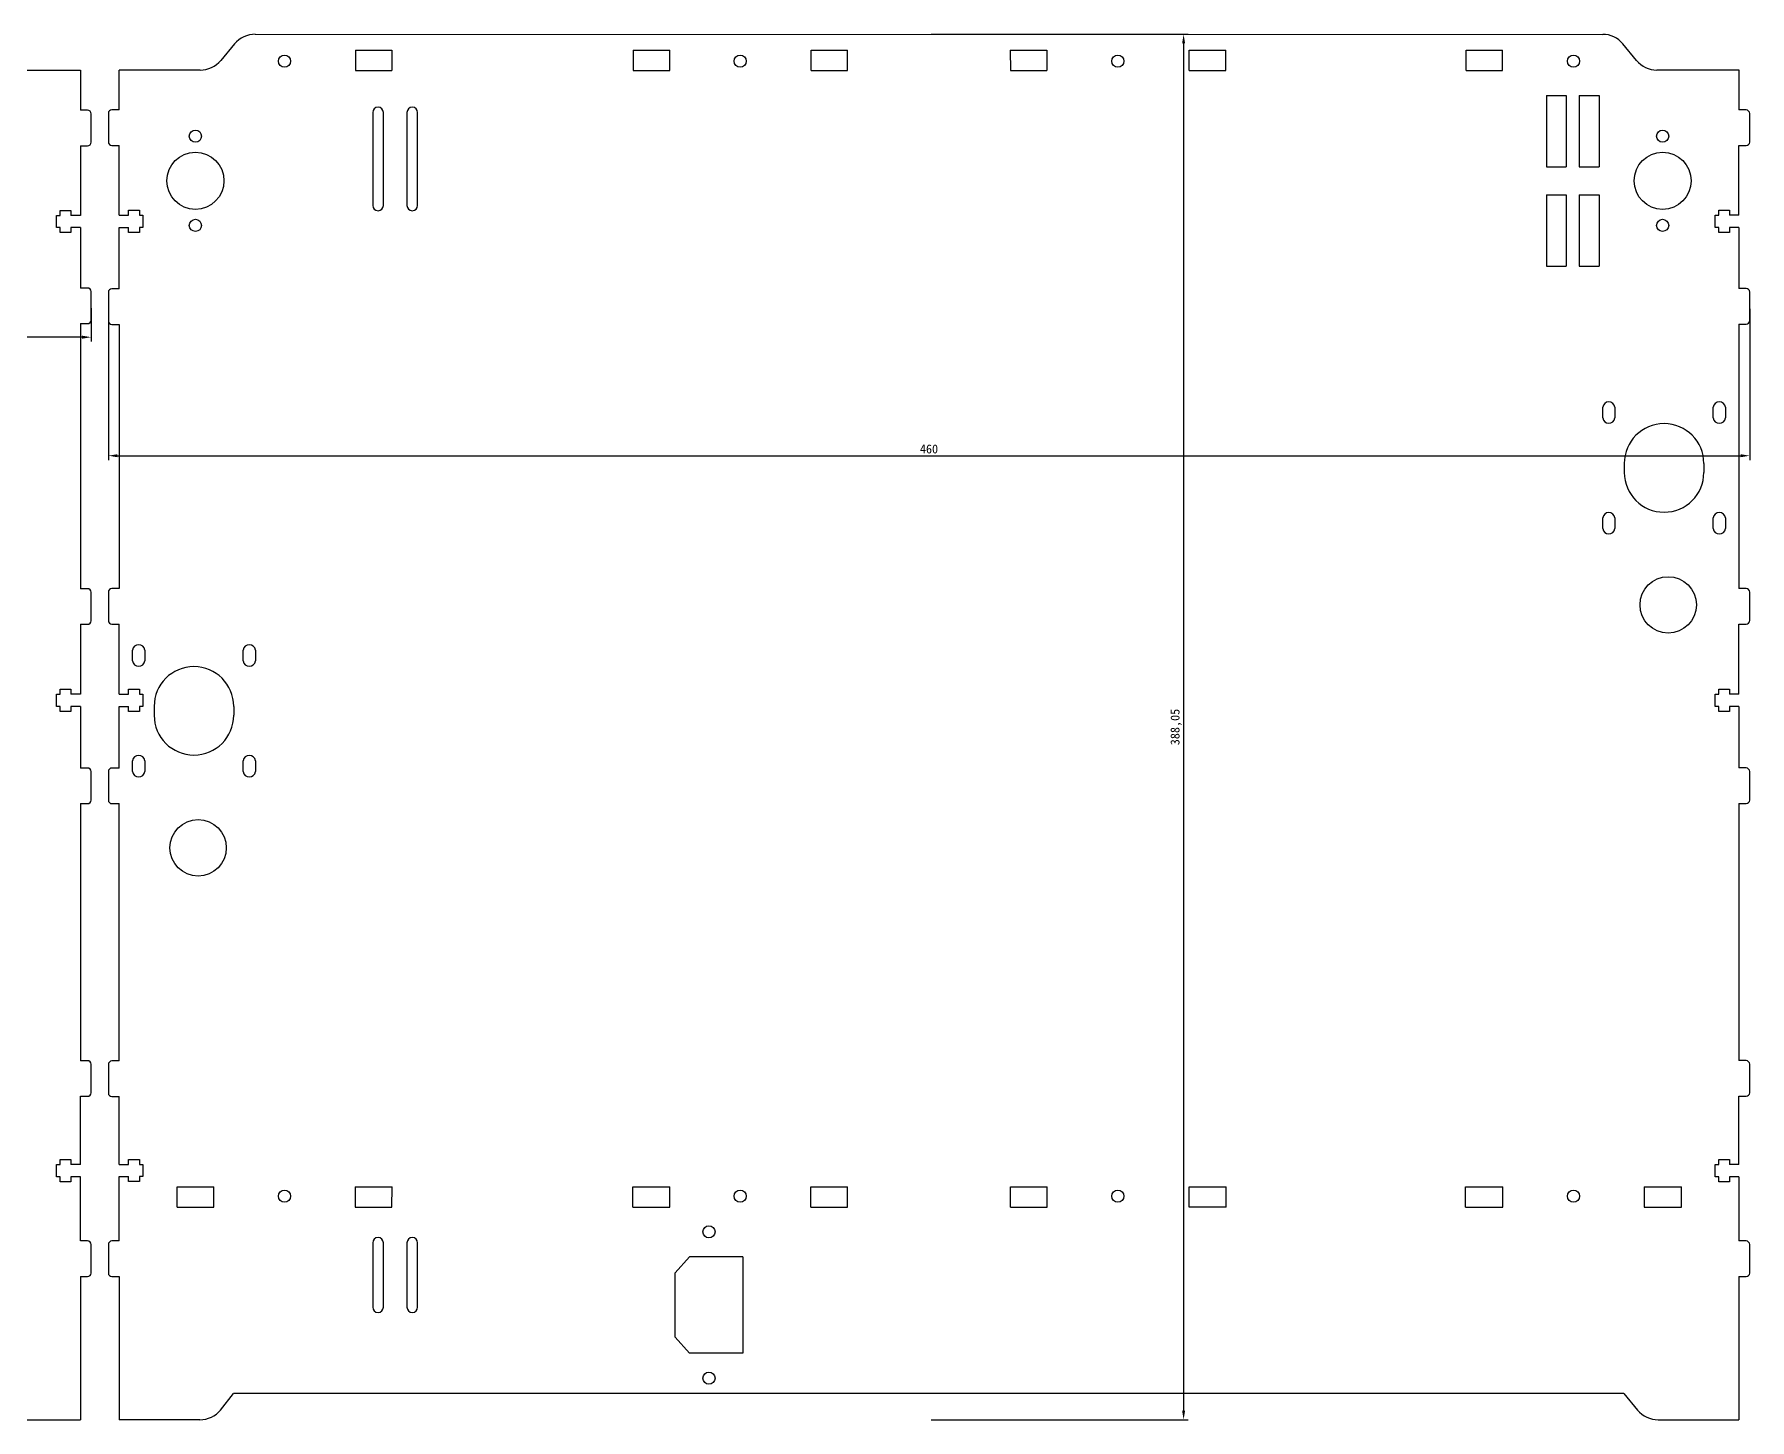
# Model space of a CAD drawing. Header units: millimetres. Extents: x 1942 to 3344, y 1295 to 2236.
# Drawn here: x 2820.5 to 3301.2, y 1295.5 to 1683.5 of the extents above; entities that cross this region are included whole.
import ezdxf

# ---------------------------------------------------------------- set-up
doc = ezdxf.new("R2010")
doc.units = ezdxf.units.MM
doc.layers.add('CUTS', color=1, linetype='Continuous')
doc.styles.get("Standard").update_dxf_attribs({"font": ''})
doc.styles.get('Standard').set_extended_font_data('SimSun')
doc.dimstyles.new('ISO-25', dxfattribs={"dimtxt": 2.5, "dimasz": 2.5, "dimexe": 1.25, "dimexo": 0.625, "dimtad": 1, "dimtxsty": 'Standard', "dimcen": 2.5, "dimadec": 0, "dimazin": 0, "dimtfac": 1, "dimtmove": 0, "dimatfit": 3, "dimfxl": 1, "dimarcsym": 0})

# ---------------------------------------------------------------- blocks, each defined once
blk = doc.blocks.new('*D13')
at = {"color": 0, "lineweight": -2, "transparency": 16777216}
for p, q in [((2841.22, 1606.64), (2841.22, 1564.25)), ((3301.22, 1606.64), (3301.22, 1564.25)), ((2843.72, 1565.5), (3298.72, 1565.5))]:
    blk.add_line(p, q, dxfattribs=at)
at = {"color": 0, "transparency": 16777216}
for points in [[(2843.72, 1565.91), (2843.72, 1565.08), (2841.22, 1565.5)], [(3298.72, 1565.91), (3298.72, 1565.08), (3301.22, 1565.5)]]:
    blk.add_solid(points, dxfattribs=at)
at = {"layer": 'Defpoints', "color": 0, "transparency": 16777216}
for p in [(2841.22, 1607.27), (3301.22, 1607.27), (3301.22, 1565.5)]:
    blk.add_point(p, dxfattribs=at)
at = {"color": 0, "transparency": 16777216, "insert": (3071.22, 1567.37), "char_height": 2.5, "attachment_point": 5}
blk.add_mtext('460', dxfattribs=at)
blk = doc.blocks.new('*D14')
at = {"color": 0, "lineweight": -2, "transparency": 16777216}
for p, q in [((3071.85, 1683.53), (3143.82, 1683.53)), ((3142.57, 1681.03), (3142.57, 1297.98)), ((3071.85, 1295.48), (3143.82, 1295.48))]:
    blk.add_line(p, q, dxfattribs=at)
at = {"color": 0, "transparency": 16777216}
for points in [[(3142.15, 1681.03), (3142.99, 1681.03), (3142.57, 1683.53)], [(3142.15, 1297.98), (3142.99, 1297.98), (3142.57, 1295.48)]]:
    blk.add_solid(points, dxfattribs=at)
at = {"layer": 'Defpoints', "color": 0, "transparency": 16777216}
for p in [(3071.22, 1683.53), (3071.22, 1295.48), (3142.57, 1295.48)]:
    blk.add_point(p, dxfattribs=at)
at = {"color": 0, "transparency": 16777216, "insert": (3140.49, 1489.5), "char_height": 2.5, "attachment_point": 5, "rotation": 90}
blk.add_mtext('388,05', dxfattribs=at)
blk = doc.blocks.new('*D16')
at = {"color": 0, "lineweight": -2, "transparency": 16777216}
for p, q in [((2376.39, 1606.85), (2376.39, 1597.44)), ((2836.38, 1606.85), (2836.38, 1597.44)), ((2833.88, 1598.69), (2378.89, 1598.69))]:
    blk.add_line(p, q, dxfattribs=at)
at = {"color": 0, "transparency": 16777216}
for points in [[(2378.89, 1599.11), (2378.89, 1598.27), (2376.39, 1598.69)], [(2833.88, 1599.11), (2833.88, 1598.27), (2836.38, 1598.69)]]:
    blk.add_solid(points, dxfattribs=at)
at = {"layer": 'Defpoints', "color": 0, "transparency": 16777216}
for p in [(2376.39, 1607.47), (2836.38, 1607.47), (2376.39, 1598.69)]:
    blk.add_point(p, dxfattribs=at)
at = {"color": 0, "transparency": 16777216, "insert": (2606.38, 1600.77), "char_height": 2.5, "attachment_point": 5}
blk.add_mtext('459,99', dxfattribs=at)

msp = doc.modelspace()

# ---------------------------------------------------------------- linework, layer by layer
at = {"color": 6}
for p, q in [((2882.409, 1683.528), (3260.031, 1683.526)), ((2910.5, 1679.085), (2910.5, 1673.385)), ((2920.639, 1679.085), (2920.637, 1673.385)), ((3094.01, 1679.084), (3094.012, 1673.384)), ((3104.26, 1679.084), (3104.258, 1673.384)), ((2844.22, 1662.387), (2844.222, 1673.528)), ((2866.921, 1673.528), (2844.222, 1673.528)), ((3275.176, 1673.536), (3298.222, 1673.536)), ((3298.222, 1673.536), (3298.222, 1662.339)), ((2833.39, 1652.304), (2833.388, 1632.823)), ((2844.221, 1632.854), (2844.222, 1652.411)), ((3298.222, 1632.854), (3298.224, 1652.363)), ((2833.388, 1629.422), (2833.378, 1612.459)), ((2844.22, 1612.254), (2844.221, 1629.453)), ((3298.222, 1629.453), (3298.222, 1612.346)), ((2844.222, 1602.278), (2844.222, 1528.286)), ((3298.224, 1602.37), (3298.222, 1528.29)), ((3266.065, 1563.326), (3266.071, 1560.829)), ((3288.372, 1563.329), (3288.372, 1560.829)), ((2833.39, 1518.269), (2833.388, 1498.656)), ((2844.221, 1498.688), (2844.222, 1518.31)), ((3298.222, 1498.656), (3298.224, 1518.314)), ((2833.388, 1495.255), (2833.388, 1478.011)), ((2844.22, 1478.018), (2844.221, 1495.287)), ((2854.061, 1495.28), (2854.068, 1492.783)), ((2876.369, 1495.284), (2876.369, 1492.783)), ((3298.224, 1495.255), (3298.222, 1478.021)), ((2844.22, 1395.957), (2844.222, 1468.043)), ((3298.224, 1468.045), (3298.222, 1396.05)), ((2833.388, 1366.94), (2833.39, 1386.059)), ((2844.221, 1366.961), (2844.222, 1385.981)), ((3298.222, 1366.94), (3298.224, 1386.074)), ((2833.388, 1345.533), (2833.388, 1363.539)), ((2844.22, 1345.533), (2844.221, 1363.56)), ((2910.434, 1360.681), (2910.434, 1354.981)), ((3271.634, 1360.681), (3271.648, 1354.981)), ((3298.222, 1363.539), (3298.222, 1345.533)), ((3154.457, 1354.981), (3144.094, 1354.981)), ((3271.648, 1354.981), (3282.119, 1354.981)), ((2844.222, 1335.557), (2844.222, 1295.479)), ((3298.224, 1335.557), (3298.224, 1295.479)), ((3265.93, 1302.776), (2876.3, 1302.776)), ((2866.885, 1295.479), (2844.222, 1295.479)), ((3275.606, 1295.479), (3298.224, 1295.479))]:
    msp.add_line(p, q, dxfattribs=at)
for centre in [(2865.616, 1642.506), (3276.826, 1642.506)]:
    msp.add_circle(centre, 8, dxfattribs=at)
at = {"layer": 'CUTS', "color": 6}
for p, q in [((2910.5, 1679.085), (2920.639, 1679.085)), ((2988.312, 1679.085), (2998.539, 1679.085)), ((2988.312, 1679.085), (2988.312, 1673.385)), ((2998.539, 1673.385), (2998.539, 1679.085)), ((3038.169, 1673.385), (3038.184, 1679.085)), ((3038.184, 1679.085), (3048.383, 1679.085)), ((3048.383, 1673.385), (3048.383, 1679.085)), ((3094.01, 1679.084), (3104.26, 1679.084)), ((3144.145, 1673.387), (3144.14, 1679.087)), ((3144.14, 1679.087), (3154.389, 1679.087)), ((3154.389, 1673.387), (3154.389, 1679.087)), ((3221.729, 1673.384), (3221.725, 1679.084)), ((3221.725, 1679.084), (3231.976, 1679.084)), ((3231.971, 1673.384), (3231.974, 1679.084)), ((2810.525, 1673.528), (2833.388, 1673.528)), ((2833.388, 1673.528), (2833.388, 1662.279)), ((2910.495, 1673.385), (2920.637, 1673.385)), ((2988.312, 1673.385), (2998.539, 1673.385)), ((3038.169, 1673.385), (3048.385, 1673.385)), ((3094.012, 1673.384), (3104.258, 1673.384)), ((3144.145, 1673.387), (3154.39, 1673.387)), ((3221.729, 1673.384), (3231.971, 1673.384)), ((3244.234, 1666.391), (3249.834, 1666.391)), ((3244.234, 1666.391), (3244.234, 1646.392)), ((3249.834, 1666.391), (3249.834, 1646.392)), ((3253.434, 1666.391), (3259.034, 1666.391)), ((3253.434, 1666.391), (3253.434, 1646.392)), ((3259.034, 1666.391), (3259.034, 1646.392)), ((2835.39, 1662.279), (2833.388, 1662.279)), ((2836.39, 1653.304), (2836.39, 1661.279)), ((2841.22, 1661.387), (2841.22, 1653.411)), ((2844.22, 1662.387), (2842.22, 1662.387)), ((3300.224, 1662.339), (3298.222, 1662.339)), ((3301.224, 1653.363), (3301.224, 1661.339)), ((2833.39, 1652.304), (2835.39, 1652.304)), ((2842.22, 1652.411), (2844.222, 1652.411)), ((3298.224, 1652.363), (3300.224, 1652.363)), ((3244.234, 1646.392), (3249.834, 1646.392)), ((3253.434, 1646.392), (3259.034, 1646.392)), ((3244.234, 1638.598), (3249.834, 1638.598)), ((3244.234, 1638.598), (3244.234, 1618.598)), ((3249.834, 1638.598), (3249.834, 1618.598)), ((3253.434, 1638.598), (3253.434, 1618.598)), ((3253.434, 1638.598), (3259.034, 1638.598)), ((3259.034, 1638.598), (3259.034, 1618.598)), ((2826.676, 1629.422), (2826.676, 1632.823)), ((2826.676, 1632.823), (2827.698, 1632.823)), ((2827.698, 1632.823), (2827.698, 1634.223)), ((2827.698, 1634.223), (2830.698, 1634.223)), ((2830.698, 1634.223), (2830.698, 1632.823)), ((2833.388, 1632.823), (2830.698, 1632.823)), ((2844.221, 1632.854), (2846.911, 1632.854)), ((2846.911, 1632.854), (2846.911, 1634.253)), ((2846.911, 1634.253), (2849.912, 1634.253)), ((2849.912, 1634.253), (2849.912, 1632.854)), ((2849.912, 1632.854), (2850.933, 1632.854)), ((2850.933, 1632.854), (2850.933, 1629.453)), ((3291.51, 1629.453), (3291.51, 1632.854)), ((3291.51, 1632.854), (3292.531, 1632.854)), ((3292.531, 1632.854), (3292.531, 1634.254)), ((3292.531, 1634.254), (3295.532, 1634.254)), ((3295.532, 1634.254), (3295.532, 1632.854)), ((3298.222, 1632.854), (3295.532, 1632.854)), ((2827.698, 1629.422), (2826.676, 1629.422)), ((2827.698, 1628.023), (2827.698, 1629.422)), ((2830.698, 1628.023), (2827.698, 1628.023)), ((2833.388, 1629.422), (2830.698, 1629.422)), ((2830.698, 1629.422), (2830.698, 1628.023)), ((2844.221, 1629.453), (2846.911, 1629.453)), ((2846.911, 1628.053), (2846.911, 1629.453)), ((2849.912, 1628.053), (2846.911, 1628.053)), ((2850.933, 1629.453), (2849.912, 1629.453)), ((2849.912, 1629.453), (2849.912, 1628.053)), ((3292.531, 1629.453), (3291.51, 1629.453)), ((3292.531, 1628.054), (3292.531, 1629.453)), ((3295.532, 1628.054), (3292.531, 1628.054)), ((3298.222, 1629.453), (3295.532, 1629.453)), ((3295.532, 1629.453), (3295.532, 1628.054)), ((3244.234, 1618.598), (3249.834, 1618.598)), ((3253.434, 1618.598), (3259.034, 1618.598)), ((2835.38, 1612.459), (2833.378, 1612.459)), ((2836.38, 1603.483), (2836.38, 1611.459)), ((2841.22, 1611.254), (2841.22, 1603.278)), ((2844.22, 1612.254), (2842.22, 1612.254)), ((3300.224, 1612.346), (3298.222, 1612.346)), ((3301.224, 1603.37), (3301.224, 1611.346)), ((2833.38, 1602.483), (2835.38, 1602.483)), ((2833.38, 1602.483), (2833.388, 1528.245)), ((2842.22, 1602.278), (2844.222, 1602.278)), ((3298.224, 1602.37), (3300.224, 1602.37)), ((2835.39, 1528.245), (2833.388, 1528.245)), ((2836.39, 1519.269), (2836.39, 1527.245)), ((2841.22, 1527.286), (2841.22, 1519.31)), ((2844.222, 1528.286), (2842.22, 1528.286)), ((3300.224, 1528.29), (3298.222, 1528.29)), ((3301.224, 1519.314), (3301.224, 1527.29)), ((2833.39, 1518.269), (2835.39, 1518.269)), ((2842.22, 1518.31), (2844.222, 1518.31)), ((3298.224, 1518.314), (3300.224, 1518.314)), ((2827.698, 1498.656), (2827.698, 1500.056)), ((2827.698, 1500.056), (2830.698, 1500.056)), ((2830.698, 1500.056), (2830.698, 1498.656)), ((2846.911, 1500.088), (2849.912, 1500.087)), ((2846.911, 1498.688), (2846.911, 1500.087)), ((2849.912, 1500.087), (2849.912, 1498.688)), ((3292.531, 1498.656), (3292.531, 1500.056)), ((3292.531, 1500.056), (3295.532, 1500.056)), ((3295.532, 1500.056), (3295.532, 1498.656)), ((2826.676, 1495.255), (2826.676, 1498.656)), ((2826.676, 1498.656), (2827.698, 1498.656)), ((2827.698, 1495.255), (2826.676, 1495.255)), ((2827.698, 1493.856), (2827.698, 1495.255)), ((2833.388, 1498.656), (2830.698, 1498.656)), ((2833.388, 1495.255), (2830.698, 1495.255)), ((2830.698, 1495.255), (2830.698, 1493.856)), ((2844.221, 1498.688), (2846.911, 1498.688)), ((2844.221, 1495.287), (2846.911, 1495.287)), ((2846.911, 1493.887), (2846.911, 1495.287)), ((2849.912, 1498.688), (2850.933, 1498.688)), ((2850.933, 1495.287), (2849.912, 1495.287)), ((2849.912, 1495.287), (2849.912, 1493.887)), ((2850.933, 1498.688), (2850.933, 1495.287)), ((3291.51, 1495.255), (3291.51, 1498.656)), ((3291.51, 1498.656), (3292.531, 1498.656)), ((3292.531, 1495.255), (3291.51, 1495.255)), ((3292.531, 1493.856), (3292.531, 1495.255)), ((3298.222, 1498.656), (3295.532, 1498.656)), ((3298.224, 1495.255), (3295.532, 1495.255)), ((3295.532, 1495.255), (3295.532, 1493.856)), ((2830.698, 1493.855), (2827.698, 1493.856)), ((2849.912, 1493.887), (2846.911, 1493.887)), ((3295.532, 1493.855), (3292.531, 1493.856)), ((2835.39, 1478.011), (2833.388, 1478.011)), ((2836.39, 1469.036), (2836.39, 1477.011)), ((2841.22, 1477.018), (2841.22, 1469.043)), ((2844.22, 1478.018), (2842.22, 1478.018)), ((3300.224, 1478.021), (3298.222, 1478.021)), ((3301.224, 1469.045), (3301.224, 1477.021)), ((2833.39, 1468.036), (2833.388, 1396.035)), ((2833.39, 1468.036), (2835.39, 1468.036)), ((2842.22, 1468.043), (2844.222, 1468.043)), ((3298.224, 1468.045), (3300.224, 1468.045)), ((2835.39, 1396.035), (2833.388, 1396.035)), ((2836.39, 1387.059), (2836.39, 1395.035)), ((2841.22, 1394.957), (2841.22, 1386.981)), ((2844.22, 1395.957), (2842.22, 1395.957)), ((3300.224, 1396.05), (3298.222, 1396.05)), ((3301.224, 1387.074), (3301.224, 1395.05)), ((2833.39, 1386.059), (2835.39, 1386.059)), ((2842.22, 1385.981), (2844.222, 1385.981)), ((3298.224, 1386.074), (3300.224, 1386.074)), ((2826.676, 1363.539), (2826.676, 1366.94)), ((2826.676, 1366.94), (2827.698, 1366.94)), ((2827.698, 1366.94), (2827.698, 1368.34)), ((2827.698, 1368.34), (2830.698, 1368.34)), ((2830.698, 1368.34), (2830.698, 1366.94)), ((2833.388, 1366.94), (2830.698, 1366.94)), ((2844.221, 1366.961), (2846.911, 1366.961)), ((2846.911, 1368.361), (2849.912, 1368.36)), ((2846.911, 1366.961), (2846.911, 1368.36)), ((2849.912, 1368.36), (2849.912, 1366.961)), ((2849.912, 1366.961), (2850.933, 1366.961)), ((2850.933, 1366.961), (2850.933, 1363.56)), ((3291.51, 1363.539), (3291.51, 1366.94)), ((3291.51, 1366.94), (3292.531, 1366.94)), ((3292.531, 1366.94), (3292.531, 1368.34)), ((3292.531, 1368.34), (3295.532, 1368.34)), ((3295.532, 1368.34), (3295.532, 1366.94)), ((3298.222, 1366.94), (3295.532, 1366.94)), ((2827.698, 1363.539), (2826.676, 1363.539)), ((2827.698, 1362.14), (2827.698, 1363.539)), ((2830.698, 1362.139), (2827.698, 1362.14)), ((2833.388, 1363.539), (2830.698, 1363.539)), ((2830.698, 1363.539), (2830.698, 1362.14)), ((2844.221, 1363.56), (2846.911, 1363.56)), ((2846.911, 1362.16), (2846.911, 1363.56)), ((2849.912, 1362.16), (2846.911, 1362.16)), ((2850.933, 1363.56), (2849.912, 1363.56)), ((2849.912, 1363.56), (2849.912, 1362.16)), ((2860.493, 1354.981), (2860.493, 1360.681)), ((2860.493, 1360.681), (2870.807, 1360.681)), ((2870.813, 1354.981), (2870.807, 1360.681)), ((2910.434, 1360.681), (2920.718, 1360.681)), ((2920.707, 1354.981), (2920.718, 1360.681)), ((2988.223, 1354.981), (2988.247, 1360.681)), ((2988.247, 1360.681), (2998.569, 1360.681)), ((2998.555, 1354.981), (2998.569, 1360.681)), ((3038.11, 1354.981), (3038.11, 1360.681)), ((3038.11, 1360.681), (3048.414, 1360.681)), ((3048.416, 1354.981), (3048.414, 1360.681)), ((3094.032, 1354.981), (3094.025, 1360.681)), ((3094.025, 1360.681), (3104.336, 1360.681)), ((3104.336, 1354.981), (3104.336, 1360.681)), ((3144.094, 1354.981), (3144.087, 1360.681)), ((3144.087, 1360.681), (3154.458, 1360.681)), ((3154.457, 1354.981), (3154.458, 1360.681)), ((3221.604, 1360.681), (3232.029, 1360.681)), ((3221.611, 1354.981), (3221.611, 1360.681)), ((3232.029, 1354.981), (3232.029, 1360.681)), ((3271.634, 1360.681), (3282.12, 1360.681)), ((3282.119, 1354.981), (3282.12, 1360.681)), ((3292.531, 1363.539), (3291.51, 1363.539)), ((3292.531, 1362.14), (3292.531, 1363.539)), ((3295.532, 1362.139), (3292.531, 1362.14)), ((3298.222, 1363.539), (3295.532, 1363.539)), ((3295.532, 1363.539), (3295.532, 1362.14)), ((2860.493, 1354.981), (2870.819, 1354.981)), ((2910.434, 1354.981), (2920.707, 1354.981)), ((2988.223, 1354.981), (2998.555, 1354.981)), ((3038.11, 1354.981), (3048.416, 1354.981)), ((3094.032, 1354.981), (3104.336, 1354.981)), ((3221.611, 1354.981), (3232.029, 1354.981)), ((2835.39, 1345.533), (2833.388, 1345.533)), ((2836.39, 1336.557), (2836.39, 1344.533)), ((2841.22, 1344.533), (2841.22, 1336.557)), ((2844.22, 1345.533), (2842.22, 1345.533)), ((3300.224, 1345.533), (3298.222, 1345.533)), ((3301.224, 1336.557), (3301.224, 1344.533)), ((3004.05, 1341.083), (3000.05, 1336.583)), ((3000.05, 1318.583), (3000.05, 1336.583)), ((3019.05, 1341.083), (3004.05, 1341.083)), ((3019.05, 1341.083), (3019.05, 1314.083)), ((2833.39, 1335.557), (2833.388, 1295.479)), ((2833.39, 1335.557), (2835.39, 1335.557)), ((2842.22, 1335.557), (2844.222, 1335.557)), ((3298.224, 1335.557), (3300.224, 1335.557)), ((3004.05, 1314.083), (3000.05, 1318.583)), ((3019.05, 1314.083), (3004.05, 1314.083))]:
    msp.add_line(p, q, dxfattribs=at)
for points in [[(2876.6, 1680.83), (2872.736, 1676.236)], [(3269.547, 1676.231), (3265.683, 1680.825)], [(2915.309, 1661.628), (2915.309, 1635.626)], [(2918.309, 1635.626), (2918.309, 1661.628), (2918.309, 1661.628)], [(2924.91, 1661.628), (2924.91, 1635.626)], [(2927.91, 1635.626), (2927.91, 1661.628), (2927.91, 1661.628)], [(3260.021, 1576.075), (3260.021, 1579.084)], [(3263.421, 1579.084), (3263.421, 1576.075), (3263.421, 1576.075)], [(3291.022, 1576.075), (3291.022, 1579.084)], [(3294.422, 1579.084), (3294.422, 1576.075), (3294.422, 1576.075)], [(3260.021, 1545.075), (3260.021, 1548.084)], [(3263.421, 1548.084), (3263.421, 1545.075), (3263.421, 1545.075)], [(3291.022, 1545.075), (3291.022, 1548.084)], [(3294.422, 1548.084), (3294.422, 1545.075), (3294.422, 1545.075)], [(2848.018, 1508.029), (2848.018, 1511.039)], [(2851.418, 1511.039), (2851.418, 1508.029), (2851.418, 1508.029)], [(2879.018, 1508.029), (2879.018, 1511.039)], [(2882.418, 1511.039), (2882.418, 1508.029), (2882.418, 1508.029)], [(2848.018, 1477.029), (2848.018, 1480.039)], [(2851.418, 1480.039), (2851.418, 1477.029), (2851.418, 1477.029)], [(2879.018, 1477.029), (2879.018, 1480.039)], [(2882.418, 1480.039), (2882.418, 1477.029), (2882.418, 1477.029)], [(2915.306, 1344.985), (2915.309, 1326.982)], [(2918.309, 1326.982), (2918.306, 1344.986), (2918.306, 1344.986)], [(2924.906, 1344.986), (2924.91, 1326.982)], [(2927.91, 1326.982), (2927.906, 1344.986), (2927.906, 1344.986)], [(2872.697, 1298.183), (2876.3, 1302.776)], [(3265.93, 1302.776), (3269.794, 1298.183)], [(2810.772, 1295.479), (2833.388, 1295.479), (2833.388, 1295.479)]]:
    msp.add_lwpolyline(points, dxfattribs=at)
for centre, radius in [((2890.596, 1675.986), 1.7), ((3018.311, 1675.986), 1.7), ((3124.131, 1675.986), 1.7), ((3251.846, 1675.986), 1.7), ((2865.616, 1655.006), 1.7), ((3276.826, 1655.006), 1.7), ((2865.616, 1630.006), 1.7), ((3276.826, 1630.006), 1.7), ((3278.378, 1523.701), 7.895), ((2866.374, 1455.655), 7.895), ((2890.581, 1358.086), 1.7), ((3018.301, 1358.086), 1.7), ((3124.131, 1358.091), 1.7), ((3251.841, 1358.086), 1.7), ((3009.55, 1348.083), 1.7), ((3009.55, 1307.083), 1.7)]:
    msp.add_circle(centre, radius, dxfattribs=at)
for centre, radius, start, end in [((2882.409, 1675.925), 7.603, 90, 139.83005), ((3260.031, 1676.261), 7.265, 38.92254, 90), ((2866.921, 1681.126), 7.598, 270, 319.93687), ((3275.176, 1680.762), 7.227, 218.82892, 270), ((2835.39, 1661.279), 1, 0, 90), ((2842.22, 1661.387), 1, 90, 180), ((2916.809, 1661.628), 1.5, 0, 180), ((2926.41, 1661.628), 1.5, 0, 180), ((3300.224, 1661.339), 1, 0, 90), ((2835.39, 1653.304), 1, 270, 0), ((2842.22, 1653.411), 1, 180, 270), ((3300.224, 1653.363), 1, 270, 0), ((2916.809, 1635.626), 1.5, 180, 0), ((2926.41, 1635.626), 1.5, 180, 0), ((2835.38, 1611.459), 1, 0, 90), ((2842.22, 1611.254), 1, 90, 180), ((3300.224, 1611.346), 1, 0, 90), ((2835.38, 1603.483), 1, 270, 0), ((2842.22, 1603.278), 1, 180, 270), ((3300.224, 1603.37), 1, 270, 0), ((3261.721, 1578.874), 1.713, 7.03635, 172.96365), ((3292.722, 1578.878), 1.713, 6.92395, 173.07605), ((3261.721, 1576.284), 1.713, 187.03635, 352.96365), ((3277.218, 1563.327), 11.154, 0.0083, 180.0083), ((3292.722, 1576.281), 1.713, 186.92395, 353.07605), ((3277.222, 1560.829), 11.15, 180, 0), ((3261.721, 1547.875), 1.713, 7.03635, 172.96365), ((3292.722, 1547.878), 1.713, 6.92395, 173.07605), ((3261.721, 1545.285), 1.713, 187.03635, 352.96365), ((3292.722, 1545.281), 1.713, 186.92395, 353.07605), ((2835.39, 1527.245), 1, 0, 90), ((2842.22, 1527.286), 1, 90, 180), ((3300.224, 1527.29), 1, 0, 90), ((2835.39, 1519.269), 1, 270, 0), ((2842.22, 1519.31), 1, 180, 270), ((3300.224, 1519.314), 1, 270, 0), ((2849.718, 1510.829), 1.713, 7.03635, 172.96365), ((2880.718, 1510.832), 1.713, 6.92395, 173.07605), ((2849.718, 1508.239), 1.713, 187.03635, 352.96365), ((2865.215, 1495.282), 11.154, 0.0083, 180.0083), ((2880.718, 1508.235), 1.713, 186.92395, 353.07605), ((2865.218, 1492.783), 11.15, 180, 0), ((2849.718, 1479.829), 1.713, 7.03635, 172.96365), ((2880.718, 1479.833), 1.713, 6.92395, 173.07605), ((2835.39, 1477.011), 1, 0, 90), ((2842.22, 1477.018), 1, 90, 180), ((2849.718, 1477.239), 1.713, 187.03635, 352.96365), ((2880.718, 1477.236), 1.713, 186.92395, 353.07605), ((3300.224, 1477.021), 1, 0, 90), ((2835.39, 1469.036), 1, 270, 0), ((2842.22, 1469.043), 1, 180, 270), ((3300.224, 1469.045), 1, 270, 0), ((2835.39, 1395.035), 1, 0, 90), ((2842.22, 1394.957), 1, 90, 180), ((3300.224, 1395.05), 1, 0, 90), ((2835.39, 1387.059), 1, 270, 0), ((2842.22, 1386.981), 1, 180, 270), ((3300.224, 1387.074), 1, 270, 0), ((2916.806, 1344.986), 1.5, 0.01002, 180.01002), ((2926.406, 1344.986), 1.5, 0, 180), ((2835.39, 1344.533), 1, 0, 90), ((2842.22, 1344.533), 1, 90, 180), ((3300.224, 1344.533), 1, 0, 90), ((2835.39, 1336.557), 1, 270, 0), ((2842.22, 1336.557), 1, 180, 270), ((3300.224, 1336.557), 1, 270, 0), ((2916.809, 1326.982), 1.5, 180, 0), ((2926.41, 1326.982), 1.5, 180, 180.01039), ((2926.41, 1326.981), 1.5, 180, 0), ((2866.885, 1303.079), 7.599, 270, 319.88901), ((3275.606, 1303.08), 7.601, 220.11631, 270)]:
    msp.add_arc(centre, radius, start, end, dxfattribs=at)

# ---------------------------------------------------------------- dimensions: what is measured, and where the dimension line sits
dim = msp.add_linear_dim(base=(3142.57, 1295.479), p1=(3071.22, 1683.527), p2=(3071.22, 1295.479), angle=90, dimstyle='ISO-25')
dim.commit()
dim.dimension.update_dxf_attribs({"geometry": '*D14', "text_midpoint": (3140.486, 1489.503)})
for base, p1, p2, picture, middle in [((2376.388, 1598.689), (2836.38, 1607.471), (2376.388, 1607.471), '*D16', (2606.384, 1600.773)), ((3301.224, 1565.495), (2841.22, 1607.266), (3301.224, 1607.266), '*D13', (3071.222, 1567.37))]:
    dim = msp.add_linear_dim(base=base, p1=p1, p2=p2, dimstyle='ISO-25')
    dim.commit()
    dim.dimension.update_dxf_attribs({"geometry": picture, "text_midpoint": middle})

doc.saveas('drawing.dxf')
